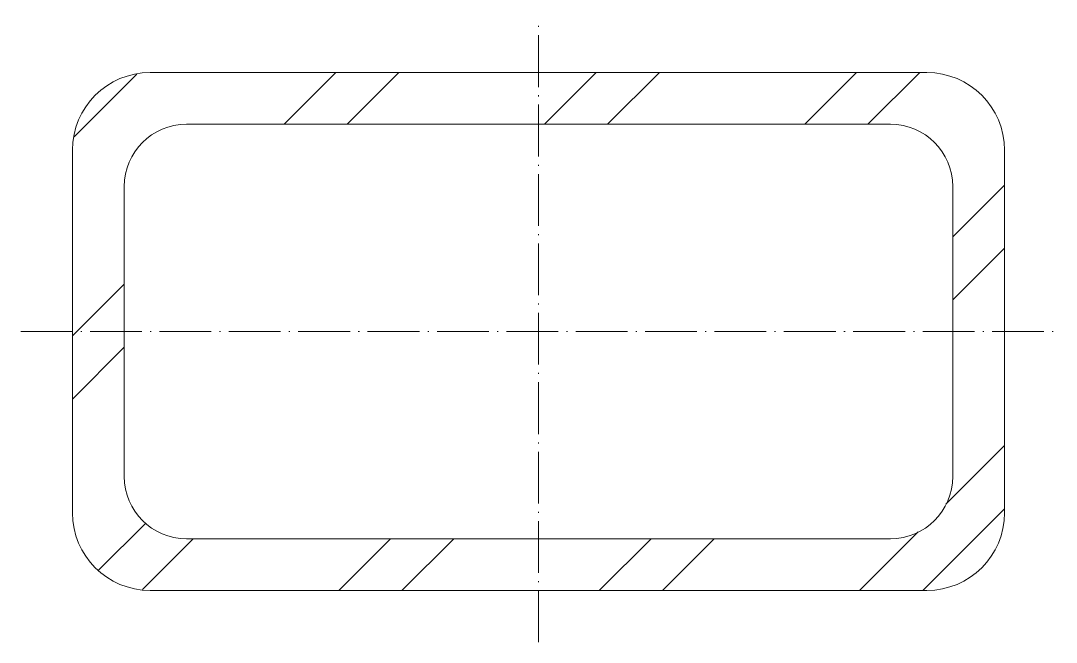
# Model space of a CAD drawing. Header units: metres. Extents: x -50 to 50, y -30 to 30.
import ezdxf

# ---------------------------------------------------------------- set-up
doc = ezdxf.new("R2010")
doc.units = ezdxf.units.M
doc.linetypes.add('MV_hartlijn_staal', pattern=[6.6, 5, -0.8, 0, -0.8])
doc.layers.add('A-DETL-GENF', color=92, linetype='Continuous', lineweight=18)

# ---------------------------------------------------------------- blocks, each defined once
blk = doc.blocks.new('28 Staalprofielen- koker RHS-2d - K90_50_5-3531713-00_0 Basismaterialen')
at = {"layer": 'A-DETL-GENF', "lineweight": 13}
h = blk.add_hatch(dxfattribs=at)
h.set_pattern_fill('FP_388', color=256, style=0, pattern_type=2)
h.set_pattern_definition([(45, (3165.222, 4693.331), (-12.57236, 12.57236), []), (45, (3165.222, 4712.381), (-12.57236, 12.57236), [])])
h.paths.add_polyline_path([(-8.82, -25), (37.5, -25), (39.44, -24.74), (41.25, -24), (42.8, -22.8), (44, -21.25), (44.74, -19.44), (45, -17.5), (45, 17.5), (44.74, 19.44), (44, 21.25), (42.8, 22.8), (41.25, 24), (39.44, 24.74), (37.5, 25), (-37.5, 25), (-39.44, 24.74), (-41.25, 24), (-42.8, 22.8), (-44, 21.25), (-44.74, 19.44), (-45, 17.5), (-45, -17.5), (-44.74, -19.44), (-44, -21.25), (-42.8, -22.8), (-41.25, -24), (-39.44, -24.74), (-37.5, -25)])
h.paths.add_polyline_path([(-34, -20), (-35.55, -19.8), (-37, -19.2), (-38.24, -18.24), (-39.2, -17), (-39.8, -15.55), (-40, -14), (-40, 14), (-39.8, 15.55), (-39.2, 17), (-38.24, 18.24), (-37, 19.2), (-35.55, 19.8), (-34, 20), (34, 20), (35.55, 19.8), (37, 19.2), (38.24, 18.24), (39.2, 17), (39.8, 15.55), (40, 14), (40, -14), (39.8, -15.55), (39.2, -17), (38.24, -18.24), (37, -19.2), (35.55, -19.8), (34, -20), (-8.82, -20)])
at = {"layer": 'A-DETL-GENF', "linetype": 'MV_hartlijn_staal', "lineweight": 13}
for p, q in [((0, -30), (0, 30)), ((-50, 0), (50, 0))]:
    blk.add_line(p, q, dxfattribs=at)
at = {"layer": 'A-DETL-GENF'}
for p, q in [((37.5, 25), (-37.5, 25)), ((-37.5, 25), (37.5, 25)), ((-34, 20), (34, 20)), ((-34, 20), (34, 20)), ((-45, 17.5), (-45, -17.5)), ((-45, -17.5), (-45, 17.5)), ((45, -17.5), (45, 17.5)), ((45, 17.5), (45, -17.5)), ((-40, -14), (-40, 14)), ((-40, -14), (-40, 14)), ((40, 14), (40, -14)), ((40, 14), (40, -14)), ((34, -20), (-34, -20)), ((34, -20), (-34, -20)), ((-37.5, -25), (37.5, -25)), ((37.5, -25), (-37.5, -25))]:
    blk.add_line(p, q, dxfattribs=at)
for centre, radius, start, end in [((-37.5, 17.5), 7.5, 90, 180), ((-37.5, 17.5), 7.5, 90, 180), ((37.5, 17.5), 7.5, 360, 90), ((37.5, 17.5), 7.5, 360, 90), ((-34, 14), 6, 90, 180), ((-34, 14), 6, 90, 180), ((34, 14), 6, 0, 90), ((34, 14), 6, 360, 90), ((-34, -14), 6, 180, 270), ((-34, -14), 6, 180, 270), ((34, -14), 6, 270, 0), ((34, -14), 6, 270, 360), ((-37.5, -17.5), 7.5, 180, 270), ((-37.5, -17.5), 7.5, 180, 270), ((37.5, -17.5), 7.5, 270, 0), ((37.5, -17.5), 7.5, 270, 0)]:
    blk.add_arc(centre, radius, start, end, dxfattribs=at)

msp = doc.modelspace()

# ---------------------------------------------------------------- block references
msp.add_blockref('28 Staalprofielen- koker RHS-2d - K90_50_5-3531713-00_0 Basismaterialen', (0, 0))

doc.saveas('drawing.dxf')
